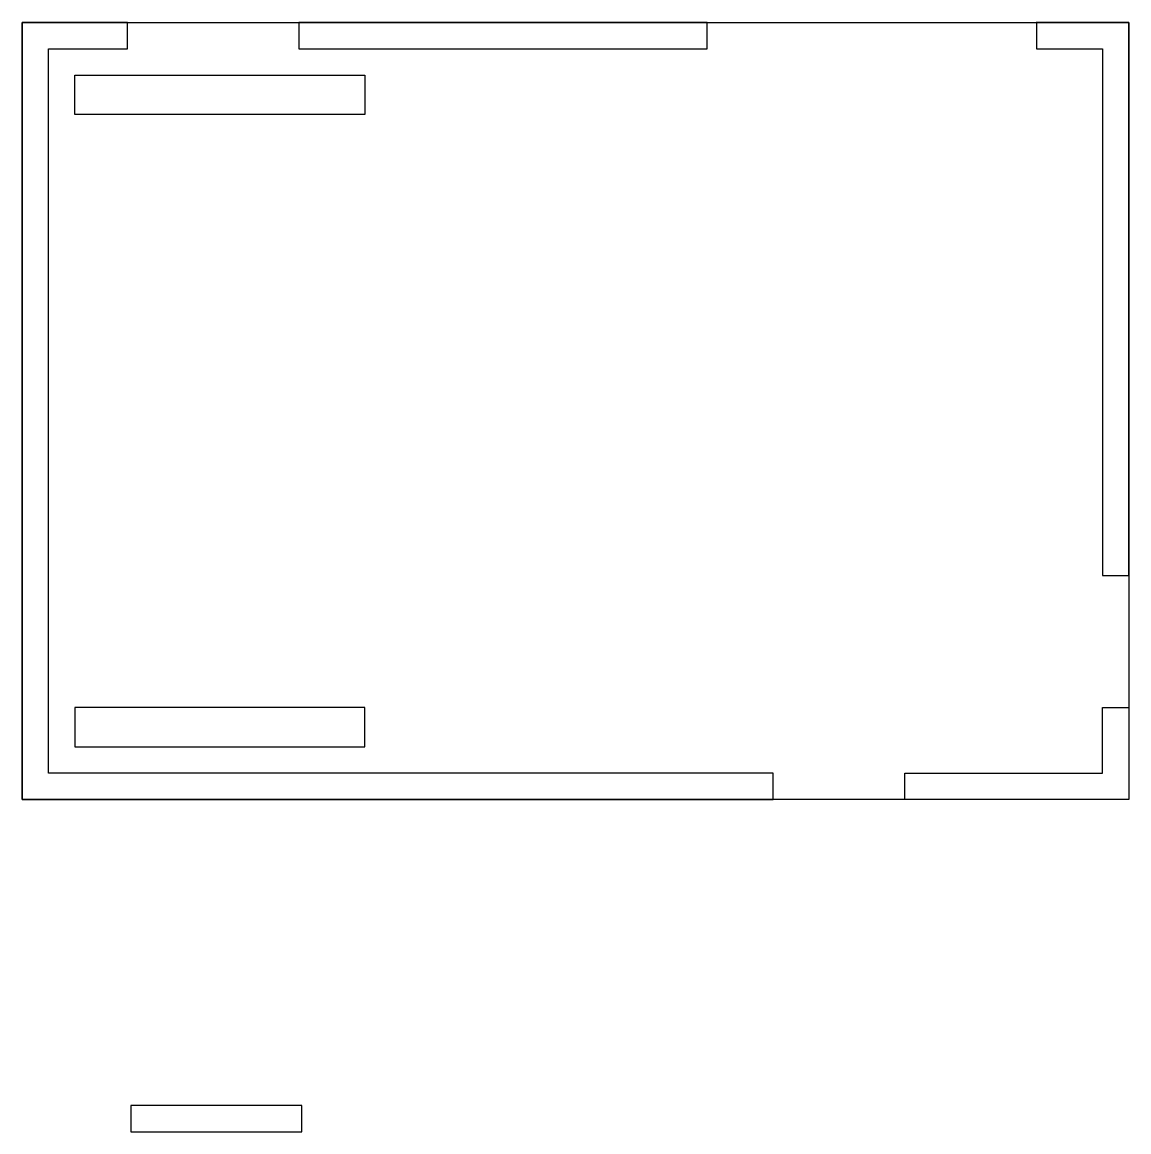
# Model space of a CAD drawing. Header units: inches. Extents: x 6 to 101, y 67 to 397.
# Drawn here: x 16.9 to 100.9, y 66.6 to 150.8 of the extents above; entities outside this region: 4.
import ezdxf

# ---------------------------------------------------------------- set-up
doc = ezdxf.new("R2010")
doc.units = ezdxf.units.IN
doc.header["$MEASUREMENT"] = 0

msp = doc.modelspace()

# ---------------------------------------------------------------- linework, layer by layer
at = {"elevation": 0.948}
for points in [[(5.597, 396.535), (89.597, 396.535), (89.597, 337.535), (5.597, 337.535)], [(57.597, 394.535), (82.597, 394.535), (87.597, 394.535), (87.597, 354.535), (87.597, 344.535), (87.597, 339.535), (72.597, 339.535), (62.597, 339.535), (7.597, 339.535), (7.597, 394.535), (13.597, 394.535), (26.597, 394.535)], [(57.597, 393.535), (82.597, 393.535), (86.597, 393.535), (86.597, 354.535), (86.597, 344.535), (86.597, 340.535), (72.597, 340.535), (62.597, 340.535), (8.597, 340.535), (8.597, 393.535), (13.597, 393.535), (26.597, 393.535)], [(14.597, 344.535), (26.597, 344.535), (26.597, 348.535), (14.597, 348.535), (14.597, 344.535)]]:
    msp.add_lwpolyline(points, close=True, dxfattribs=at)
for points in [[(73.92, 91.805), (73.92, 93.805), (18.92, 93.805), (18.92, 148.805), (24.92, 148.805), (24.92, 150.805), (16.92, 150.805), (16.92, 91.805)], [(16.92, 150.805), (100.92, 150.805), (100.92, 91.805), (16.92, 91.805)], [(37.92, 150.805), (37.92, 148.805), (68.92, 148.805), (68.92, 150.805)], [(93.92, 150.817), (93.92, 148.805), (98.92, 148.805), (98.92, 108.805), (100.92, 108.805), (100.92, 150.805)], [(20.92, 146.805), (42.92, 146.805), (42.92, 143.805), (20.92, 143.805)], [(20.92, 95.805), (42.92, 95.805), (42.92, 98.805), (20.92, 98.805)], [(100.92, 98.805), (100.92, 91.805), (83.92, 91.805), (83.92, 93.805), (98.92, 93.805), (98.92, 98.805)], [(38.158, 68.584), (25.158, 68.584), (25.158, 66.584), (38.158, 66.584)]]:
    msp.add_lwpolyline(points, close=True)

doc.saveas('drawing.dxf')
